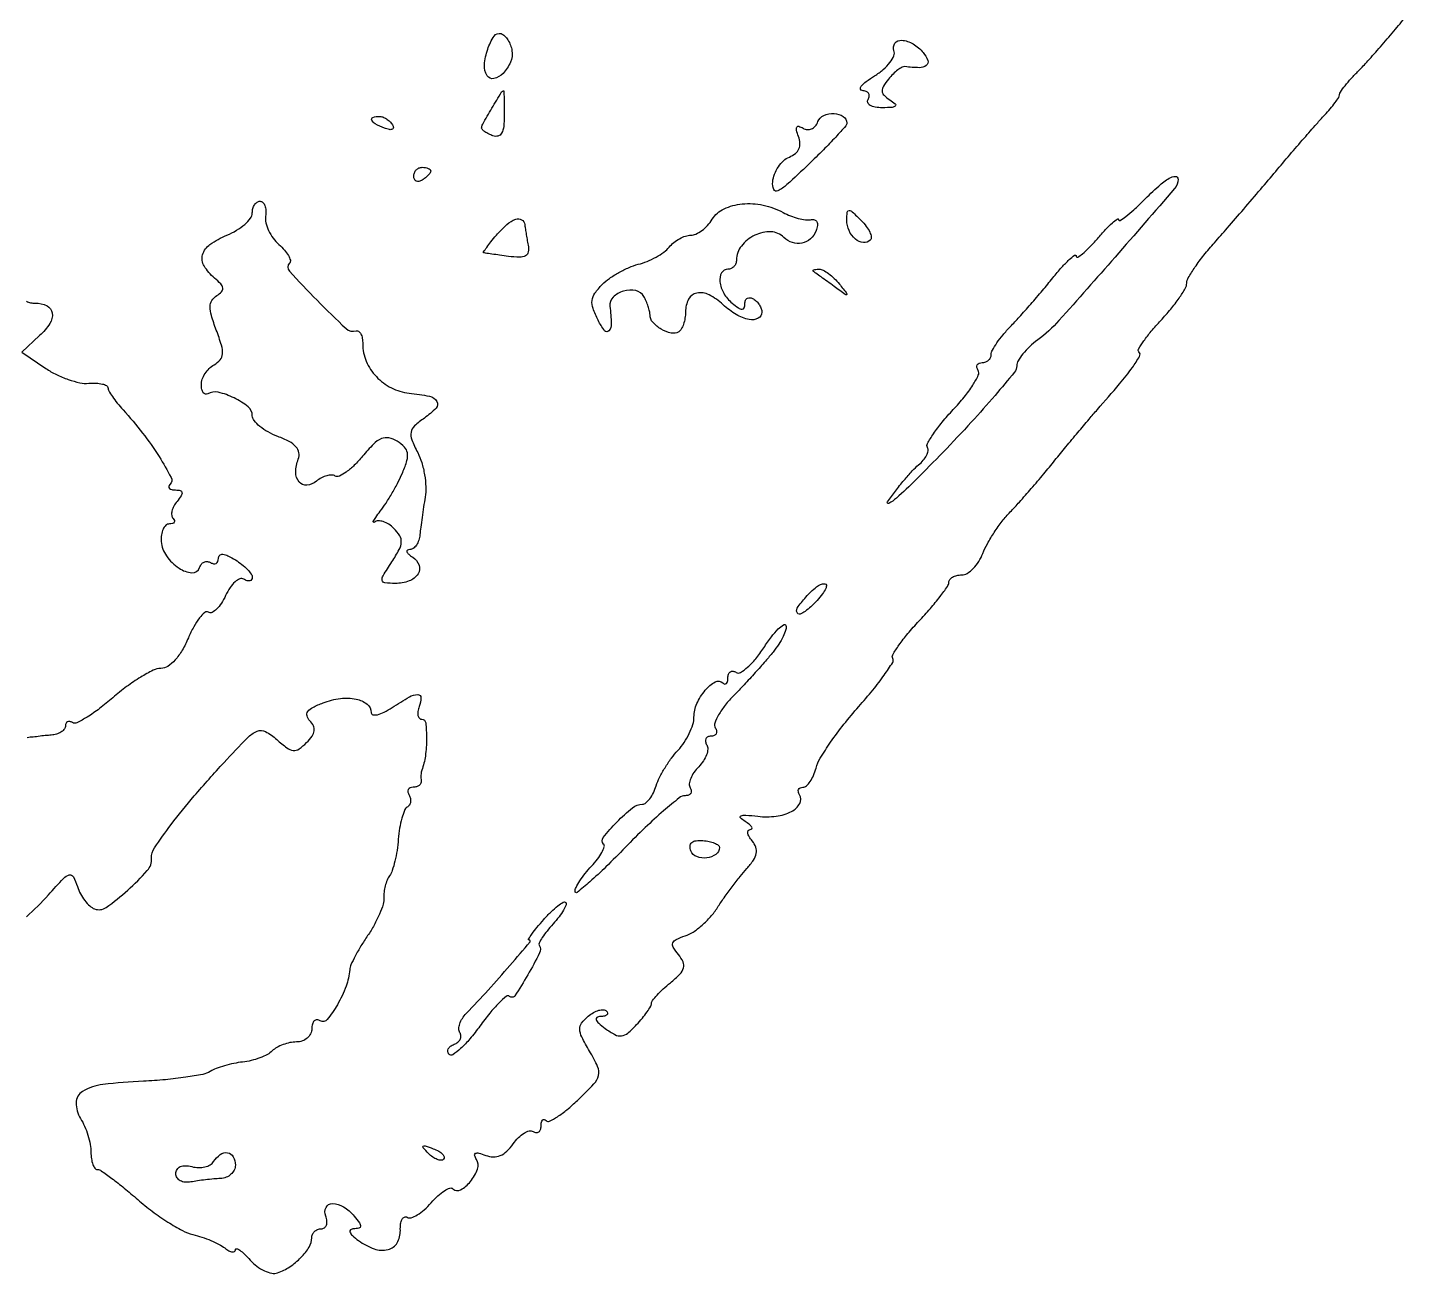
# Model space of a CAD drawing. Extents: x 1 to 393, y 1 to 457.
# Drawn here: x 215.5 to 377.9, y 0.7 to 147.5 of the extents above; entities that cross this region are included whole.
import ezdxf

# ---------------------------------------------------------------- set-up
doc = ezdxf.new("R2010")
doc.units = 0

msp = doc.modelspace()

# ---------------------------------------------------------------- linework, layer by layer
for points in [[(215.401572, 42.745029, 0.029829), (217.996342, 45.321936, -0.00669), (219.774268, 47.258982, -0.135482), (220.449982, 47.669094, -0.358277), (220.928073, 47.460228, -0.040903), (221.408293, 46.288945, 0.045653), (221.763419, 45.445642, 0.041416), (222.275672, 44.651015, 0.043889), (222.858765, 44.016395, 0.093662), (223.423254, 43.667824, 0.251119), (224.782371, 43.839509, 0.027625), (227.323239, 45.864774, 0.028925), (229.631409, 48.175844, 0.200803), (230.139579, 49.65654, -0.167449), (230.464326, 50.848064, -0.012721), (232.441449, 53.597998, -0.015348), (235.168164, 56.973481, -0.008605), (238.675618, 60.913496, -0.006686), (241.416925, 63.809505, -0.097807), (242.568389, 64.604842, -0.232085), (243.545477, 64.559257, -0.058278), (244.881755, 63.60701, 0.022715), (246.076433, 62.620716, 0.136609), (246.819183, 62.329909, 0.178521), (247.499782, 62.50491, 0.045131), (248.391851, 63.248994, 0.042254), (249.028543, 64.00346, 0.117981), (249.284718, 64.641861, 0.149839), (249.195141, 65.231618, 0.0845), (248.772875, 65.827125, -0.125774), (248.437483, 66.392828, -0.234342), (248.528332, 66.905324, -0.117601), (249.114486, 67.399884, -0.025856), (250.328477, 67.934787, -0.058366), (252.3654, 68.447792, -0.083022), (254.22732, 68.381591, -0.118228), (255.516693, 67.779976, -0.228577), (256, 66.778001, 0.357211), (256.20366, 66.529306, 0.110424), (256.72404, 66.540496, 0.057469), (257.518479, 66.836145, 0.027247), (258.464817, 67.38499, -0.013646), (260.487532, 68.632793, -0.122922), (261.479686, 68.918996, -0.434935), (261.851116, 68.54839, -0.083293), (261.638374, 67.5, 0.051595), (261.483488, 66.925428, 0.093634), (261.496345, 66.440625, 0.142786), (261.668684, 66.122816, 0.200174), (261.963165, 66, -0.383823), (262.414655, 65.593536, -0.026751), (262.509948, 63.740296, -0.032754), (262.369934, 61.672194, -0.056403), (261.950479, 60, 0.052082), (261.886844, 59.755272, 0.023818), (261.85297, 59.426563, 0.02328), (261.849967, 59.073798, 0.029649), (261.881579, 58.75, -0.145617), (261.84349, 58.464438, -0.11953), (261.654128, 58.220312, -0.098132), (261.336897, 58.056168, -0.070581), (260.940983, 58, 0.098926), (260.581552, 57.928183, 0.176081), (260.362055, 57.726548, 0.169366), (260.318355, 57.42443, 0.090666), (260.457295, 57.069098, -0.084371), (260.616587, 56.67626, -0.093237), (260.629264, 56.266808, -0.100476), (260.494927, 55.904723, -0.115934), (260.234812, 55.645122, 0.160245), (259.910137, 55.259211, 0.027448), (259.598399, 54.339395, 0.027494), (259.342163, 53.176666, 0.021474), (259.188632, 51.892497, -0.019239), (259.036094, 50.566407, -0.020181), (258.78366, 49.277163, -0.020319), (258.476829, 48.186935, -0.07952), (258.158779, 47.566474, 0.059998), (257.867743, 47.04925, 0.034869), (257.641291, 46.372652, 0.034378), (257.506858, 45.652439, 0.048487), (257.494522, 45, -0.095306), (257.407572, 44.227229, -0.025726), (256.978813, 43.065371, -0.025074), (256.345508, 41.771238, -0.023637), (255.5743, 40.520413, 0.013065), (254.788886, 39.304832, 0.015505), (254.113898, 38.116334, 0.014391), (253.608511, 37.087806, 0.089358), (253.463816, 36.520413, -0.071599), (253.037911, 34.564505, -0.041127), (252.009097, 32.376718, -0.039435), (250.818036, 30.638012, -0.377812), (250.001873, 30.498843, 0.13881), (249.621501, 30.607281, 0.191106), (249.2943, 30.478185, 0.13905), (249.073421, 30.110549, 0.066268), (249, 29.559017, -0.114706), (248.861752, 28.964328, -0.100383), (248.47125, 28.457961, -0.093617), (247.887363, 28.118132, -0.085306), (247.2, 28, 0.050365), (246.433613, 27.922605, 0.038065), (245.61958, 27.69083, 0.038975), (244.881064, 27.350891, 0.069135), (244.347507, 26.947507, -0.075638), (243.773175, 26.524861, -0.030984), (242.88749, 26.127772, -0.029777), (241.866501, 25.811957, -0.033571), (240.855206, 25.634889, 0.024408), (239.820627, 25.473209, 0.019738), (238.729531, 25.20238, 0.020169), (237.74123, 24.87146, 0.047571), (237.044982, 24.5278, -0.09047), (236.158729, 24.180864, -0.01205), (234.169463, 23.842299, -0.013623), (231.767361, 23.559382, -0.011062), (229.180396, 23.383531, 0.018597), (224.41688, 22.987543, 0.104246), (222.008579, 22.168368, 0.262742), (221.249831, 20.847221, 0.142374), (221.775041, 18.988609, -0.038423), (222.244238, 18.090523, -0.026432), (222.640168, 17.011834, -0.026731), (222.912071, 15.926533, -0.048045), (223, 15.013569, 0.0354), (223.054766, 14.241009, 0.05303), (223.220313, 13.585851, 0.068467), (223.462329, 13.132316, 0.233701), (223.75, 12.980816, -0.14639), (224.209793, 12.830338, -0.008052), (225.454688, 11.935749, -0.011922), (226.913049, 10.796761, -0.008392), (228.5, 9.450079, 0.019887), (230.214932, 8.061306, 0.019036), (232.059375, 6.791694, 0.019373), (233.771005, 5.797877, 0.062347), (235, 5.331376, -0.022236), (236.04881, 5.026704, -0.018561), (237.132812, 4.613362, -0.01896), (238.097094, 4.160191, -0.047516), (238.75, 3.739668, 0.036891), (239.230222, 3.415753, 0.088711), (239.632812, 3.272114, 0.188254), (239.88916, 3.32579, 0.253277), (240, 3.530565, -0.479924), (240.150752, 3.651449, -0.097853), (240.514062, 3.49176, -0.042399), (241.077251, 3.023187, -0.018101), (241.75, 2.309528, 0.050531), (242.529371, 1.583296, 0.054202), (243.421317, 1.047614, 0.060764), (244.287122, 0.76916, 0.130149), (244.982143, 0.817233, 0.065874), (246.402223, 1.519853, 0.051515), (247.725694, 2.620996, 0.054264), (248.692263, 3.852422, 0.140171), (249, 4.928571, -0.102425), (249.08464, 5.337419, -0.09868), (249.325178, 5.685268, -0.097112), (249.684465, 5.918336, -0.095752), (250.106989, 6, 0.158089), (250.480915, 6.121257, 0.151946), (250.719716, 6.440625, 0.112257), (250.77672, 6.926101, 0.06502), (250.638374, 7.5, -0.207462), (250.681333, 8.505178, -0.287274), (251.426166, 8.971613, -0.140059), (252.745079, 8.594769, -0.080537), (254, 7.5, -0.017507), (254.615647, 6.702995, -0.168689), (254.735665, 6.298553, -0.337412), (254.543349, 6.068641, -0.055901), (253.931315, 6, 0.149921), (253.5592, 5.885858, 0.356794), (253.481966, 5.627149, 0.112783), (253.787621, 5.198944, 0.023724), (254.508113, 4.617726, 0.072418), (256.350917, 3.642388, 0.146133), (257.976954, 3.557771, 0.201331), (259.050722, 4.349867, 0.14432), (259.425941, 5.811922, -0.039787), (259.45962, 6.575314, -0.089066), (259.631294, 7.127781, -0.17263), (259.904335, 7.382125, -0.245152), (260.229013, 7.358462, 0.222403), (260.700016, 7.303631, 0.05548), (261.42226, 7.637173, 0.046043), (262.247293, 8.245696, 0.032217), (263.059415, 9.068506, -0.027477), (263.852329, 9.887222, -0.044511), (264.618895, 10.479099, -0.056911), (265.256981, 10.791149, -0.289326), (265.625391, 10.707943, 0.338706), (266.526979, 10.588015, 0.093578), (267.685753, 11.579043, 0.080574), (268.511886, 13.035889, 0.231146), (268.399713, 14.162268, -0.063105), (268.175772, 14.653759, -0.3789), (268.281834, 14.889434, -0.17719), (268.667244, 14.917542, -0.022121), (269.476115, 14.647539, 0.085261), (270.362677, 14.471239, 0.10563), (271.188118, 14.625108, 0.091472), (271.964781, 15.130861, 0.050076), (272.708582, 15.99433, -0.041852), (273.323754, 16.732642, -0.059417), (273.990943, 17.26534, -0.07609), (274.606755, 17.528023, -0.203981), (275.068422, 17.457713, 0.110197), (275.423164, 17.334591, 0.18293), (275.726349, 17.411136, 0.160215), (275.930043, 17.6825, 0.081724), (276, 18.10765, -0.047249), (276.040777, 18.538203, -0.140604), (276.173216, 18.800073, -0.260428), (276.366636, 18.862811, -0.148455), (276.589671, 18.743663, 0.319947), (276.990335, 18.676498, 0.029607), (277.917237, 19.197915, 0.029503), (279.049533, 20.024533, 0.018286), (280.280997, 21.118101, 0.013158), (282.210715, 23.061928, 0.129608), (282.75655, 24.066648, 0.16869), (282.659416, 25.093098, 0.026251), (281.701924, 26.927456, -0.016368), (280.790574, 28.592381, -0.107249), (280.552344, 29.508467, -0.171966), (280.774868, 30.228169, -0.059472), (281.534764, 31.028852, -0.043793), (282.161366, 31.462329, -0.060168), (282.792456, 31.727273, -0.075748), (283.333415, 31.795838, -0.192388), (283.690833, 31.642501, -0.152763), (283.817968, 31.399612, -0.260139), (283.745746, 31.188735, -0.137502), (283.453326, 31.044384, -0.046348), (282.975537, 31, 0.131217), (282.563187, 30.889889, 0.376047), (282.474713, 30.631192, 0.116578), (282.784645, 30.198847, 0.021315), (283.55887, 29.580266, 0.03478), (284.699794, 28.861853, 0.155209), (285.467656, 28.718583, 0.145809), (286.204636, 29.041598, 0.029506), (287.25, 30.038453, 0.015486), (287.92012, 30.803757, 0.019817), (288.485937, 31.550243, 0.018076), (288.903862, 32.198251, 0.134976), (289, 32.547894, -0.167361), (289.117915, 32.890303, -0.019252), (289.65141, 33.521386, -0.021501), (290.368263, 34.241266, -0.015964), (291.217567, 34.975092, 0.025695), (292.348922, 35.99172, 0.128173), (292.778509, 36.720849, 0.181329), (292.720995, 37.426793, 0.063252), (292.164918, 38.301286, -0.038491), (291.568081, 39.144802, -0.226944), (291.519409, 39.669435, -0.200208), (291.900218, 40.079016, -0.029824), (292.973992, 40.491745, 0.070694), (293.893573, 40.934237, 0.032822), (294.946387, 41.743362, 0.031693), (295.959101, 42.753739, 0.038227), (296.768672, 43.825843, -0.011079), (297.552226, 44.989769, -0.007567), (298.491279, 46.278241, -0.007629), (299.434824, 47.493497, -0.015249), (300.224024, 48.419234, 0.034318), (301.007779, 49.412917, 0.101879), (301.341011, 50.209582, 0.136791), (301.28408, 50.930692, 0.08572), (300.859549, 51.669234, -0.038019), (300.496307, 52.181583, -0.092777), (300.33582, 52.613585, -0.195937), (300.396895, 52.891529, -0.242062), (300.627555, 53.015313, 0.249087), (300.805655, 53.113952, 0.295609), (300.806018, 53.302858, 0.083708), (300.527225, 53.60822, 0.025014), (300.009954, 53.972686, -0.05698), (299.490542, 54.390675, -0.53589), (299.538828, 54.623427, -0.114455), (300.087363, 54.708819, -0.00984), (301.509954, 54.5759, 0.059154), (303.685798, 54.58749, 0.088393), (305.498274, 55.147806, 0.14718), (306.452638, 56.070293, 0.272374), (306.429973, 57.113307, -0.08391), (306.292252, 57.452055, -0.162646), (306.322184, 57.739534, -0.18133), (306.51325, 57.93076, -0.107171), (306.832575, 58, 0.18684), (307.239141, 58.157421, 0.057904), (307.677452, 58.660938, 0.048855), (308.077866, 59.388753, 0.037168), (308.373856, 60.25, -0.072357), (308.872943, 61.426546, -0.015244), (310.092529, 63.303806, -0.015672), (311.655724, 65.412281, -0.014289), (313.395203, 67.486359, 0.010796), (315.062931, 69.446912, 0.016952), (316.400402, 71.208555, 0.011223), (317.399925, 72.691634, 0.28868), (317.40387, 73.155541, -0.28045), (317.4009, 73.597385, -0.017826), (318.136616, 74.73074, -0.021974), (319.176663, 76.08372, -0.014207), (320.490931, 77.559061, 0.010718), (321.835113, 79.046949, 0.014896), (322.969211, 80.439464, 0.011309), (323.840452, 81.631718, 0.153297), (324, 82.139879, -0.172506), (324.116702, 82.468066, -0.093745), (324.447896, 82.747339, -0.074135), (324.941453, 82.936283, -0.054456), (325.524751, 83, 0.137823), (326.178871, 83.183797, 0.061731), (326.884546, 83.744187, 0.054396), (327.531184, 84.564323, 0.048952), (328.0127, 85.533404, -0.036224), (328.543186, 86.6728, -0.018857), (329.357436, 88.013283, -0.018652), (330.301306, 89.332957, -0.026983), (331.237949, 90.418001, 0.009166), (332.315286, 91.579682, 0.003902), (333.716773, 93.172423, 0.003859), (335.185903, 94.895237, 0.005055), (336.5, 96.493083, -0.002465), (337.795071, 98.084525, -0.001969), (339.20625, 99.787569, -0.00199), (340.525071, 101.353745, -0.005034), (341.5, 102.479062, 0.005104), (344.106361, 105.488325, 0.020057), (345.617795, 107.421951, 0.026251), (346.461327, 108.735496, 0.337997), (346.38843, 109.278237, -0.344185), (346.348733, 109.600858, -0.017501), (346.962439, 110.546751, -0.021833), (347.841456, 111.693025, -0.013377), (348.970581, 112.968507, 0.015873), (350.132262, 114.294038, 0.019996), (351.116924, 115.595, 0.018503), (351.844745, 116.728267, 0.129115), (352.023203, 117.355755, -0.129043), (352.205636, 117.997569, -0.016184), (352.987461, 119.228199, -0.018166), (354.03585, 120.652078, -0.014149), (355.273203, 122.12322, 0.002825), (356.793544, 123.849885, 0.001353), (358.727128, 126.083229, 0.001342), (360.733019, 128.425484, 0.001915), (362.5, 130.516177, -0.002109), (364.159766, 132.478468, -0.002097), (365.839063, 134.43031, -0.002054), (367.321161, 136.124298, -0.00821), (368.25, 137.142957, 0.013572), (368.920211, 137.893997, 0.017978), (369.485937, 138.614721, 0.015467), (369.909742, 139.236048, 0.14288), (370, 139.545455, -0.157714), (370.103302, 139.864805, -0.011892), (370.660938, 140.599124, -0.015488), (371.388116, 141.455063, -0.011134), (372.25, 142.366456, 0.011309), (373.343996, 143.524108, 0.004263), (374.823571, 145.190812, 0.00422), (376.403482, 147.032549, 0.005126), (377.851519, 148.785835, -0.018643)], [(215.423289, 115.231239, 0.072509), (215.889668, 115.05823, 0.052664), (216.440983, 115, -0.111079), (217.826742, 114.688298, -0.253823), (218.439409, 113.850035, -0.179289), (218.160881, 112.609188, -0.061366), (216.956726, 111.174311), (214.869104, 109.229395), (217.684552, 107.312073, 0.035974), (218.927734, 106.59043, 0.030301), (220.3339, 106.006753, 0.031395), (221.687813, 105.631918, 0.070366), (222.75, 105.56084, -0.028293), (223.612234, 105.575597, -0.045767), (224.339063, 105.479887, -0.05917), (224.84571, 105.300325, -0.285389), (225, 105.052026, 0.13134), (225.099288, 104.680567, 0.018705), (225.522046, 104.005923, 0.020214), (226.096681, 103.230256, 0.015993), (226.777179, 102.438561, -0.020921), (229.079114, 99.706481, -0.024411), (231.021502, 96.924443, -0.018491), (232.431135, 94.483569, -0.32921), (232.303788, 93.637122, 0.141702), (232.170811, 93.39593, 0.26048), (232.232498, 93.187154, 0.145755), (232.504272, 93.044144, 0.048769), (232.955778, 93, -0.061536), (233.517842, 92.930562, -0.307978), (233.718009, 92.705737, -0.182275), (233.628035, 92.322629, -0.025371), (233.131121, 91.657991, 0.050768), (232.753708, 91.095866, 0.066538), (232.537806, 90.516912, 0.082297), (232.507446, 90.010146, 0.171918), (232.675343, 89.657991, -0.103153), (232.83946, 89.407396, -0.247494), (232.815596, 89.193285, -0.184103), (232.60605, 89.046693, -0.061654), (232.228816, 89, 0.189438), (231.819783, 88.839259, 0.099014), (231.49482, 88.388409, 0.074696), (231.302543, 87.714766, 0.051071), (231.281131, 86.917988, 0.136642), (231.888126, 85.238393, 0.089395), (233.369578, 83.790078, 0.131336), (234.886852, 83.262572, 0.343213), (235.787611, 83.862832, -0.089093), (236.003547, 84.258603, -0.118176), (236.326913, 84.508716, -0.128536), (236.707091, 84.572968, -0.116859), (237.08541, 84.447214, 0.093792), (237.434378, 84.31325, 0.172091), (237.731339, 84.361583, 0.173559), (237.929798, 84.585628, 0.095595), (238, 84.949457, -0.207176), (238.152551, 85.301822, -0.214232), (238.510901, 85.425193, -0.091417), (239.125859, 85.253115, -0.025775), (240, 84.767927, -0.027256), (240.765626, 84.229681, -0.033699), (241.4125, 83.645381, -0.035847), (241.8718, 83.096909, -0.157657), (242, 82.700436, -0.154424), (241.917873, 82.440864, -0.191482), (241.707499, 82.303167, -0.12907), (241.385753, 82.321057, -0.0604), (241.004253, 82.497371, 0.2349), (240.536706, 82.540573, 0.089698), (239.963053, 82.190273, 0.06396), (239.371298, 81.51, 0.040184), (238.858026, 80.587745, -0.035122), (238.353693, 79.659597, -0.056965), (237.788547, 78.963246, -0.079429), (237.252592, 78.583287, -0.258473), (236.832816, 78.603325, 0.321752), (236.395917, 78.573128, 0.054108), (235.776628, 77.935867, 0.04198), (235.100834, 76.902303, 0.024851), (234.465624, 75.571969, -0.033842), (233.741899, 74.123757, -0.050357), (232.905747, 72.981098, -0.061777), (232.042144, 72.231196, -0.146179), (231.23658, 71.980816, 0.111613), (230.322852, 71.763639, 0.022771), (228.855917, 70.959975, 0.022942), (227.202475, 69.846658, 0.019767), (225.570797, 68.532553, -0.016557), (224.005683, 67.255413, -0.024968), (222.554688, 66.259779, -0.022292), (221.34291, 65.586911, -0.259575), (220.820797, 65.610754, 0.085444), (220.507284, 65.737103, 0.164276), (220.241109, 65.706893, 0.180173), (220.063909, 65.526192, 0.105159), (220, 65.225684, -0.156233), (219.886796, 64.872235, -0.08423), (219.559375, 64.546503, -0.069992), (219.073683, 64.29673, -0.056204), (218.5, 64.166667, -0.031746), (217.817155, 64.090795, 0.046784), (217, 64, -0.046784), (216.182845, 63.909205, 0.031746), (215.5, 63.833333, 0.05038)]]:
    msp.add_lwpolyline(points, format="xyb")
for points in [[(272.567731, 144.739479, -0.137392), (272.391657, 143.364323, -0.09521), (271.514212, 142.0546, -0.138594), (270.442907, 141.447956, -0.32503), (269.637265, 141.7779, -0.161195), (269.331412, 143.0614, -0.059068), (269.713546, 144.911279, -0.064942), (270.458664, 146.448256, -0.340134), (271.289952, 146.736683, -0.113275), (271.704198, 146.484221, -0.05724), (272.092361, 146.00765, -0.052532), (272.398102, 145.397001, -0.053425)], [(321, 144.5, -0.084172), (321.526812, 143.590011, -0.329686), (321.358002, 143.003176, -0.168567), (320.524487, 142.727167, -0.029305), (318.845912, 142.849608, 0.161587), (318.511988, 142.785736, 0.034035), (318.007489, 142.457042, 0.032376), (317.448855, 141.97667, 0.025787), (316.910214, 141.391814, 0.033392), (316.298043, 140.545049, 0.156752), (316.152318, 139.970103, 0.186973), (316.379657, 139.477549, 0.051177), (317.064302, 138.939097, -0.033677), (317.691332, 138.480479, -0.431452), (317.706283, 138.219936, -0.191179), (317.346821, 138.052605, -0.012811), (316.190983, 138.015313, -0.040942), (315.339472, 138.079473, -0.092833), (314.733417, 138.295345, -0.175006), (314.461317, 138.620381, -0.229941), (314.5, 139, 0.110368), (314.632749, 139.382899, 0.178435), (314.551963, 139.714067, 0.157824), (314.262583, 139.941127, 0.08317), (313.809017, 140.026609, -0.365586), (313.60122, 140.209343, -0.214453), (313.696651, 140.548866, -0.05962), (314.287372, 141.104932, -0.020288), (315.264689, 141.767139, 0.038472), (316.287469, 142.515771, 0.05194), (317.07528, 143.347565, 0.063118), (317.535206, 144.135432, 0.194585), (317.546074, 144.74053, -0.256988), (317.664193, 145.599338, -0.255489), (318.453848, 145.962207, -0.119129), (319.79534, 145.537413, -0.083761)], [(271.666667, 137.095341, -0.027332), (271.595518, 135.79474, -0.100092), (271.345945, 135.012444, -0.199349), (270.919851, 134.675617, -0.161838), (270.333333, 134.70233, -0.024854), (269.822713, 134.927978, -0.034333), (269.391667, 135.183114, -0.036657), (269.082345, 135.431395, -0.208221), (269, 135.620558, -0.130317), (269.120613, 136.075466, -0.003249), (270.205409, 137.949003, -0.001992), (271.344823, 139.870142, -0.263744), (271.57388, 140, -0.403727), (271.611684, 139.963531, -0.001), (271.639411, 139.146756, -0.00499), (271.659998, 138.209124, -0.002994)], [(258.492921, 136.011454, -0.1144), (258.606889, 135.674071, -0.32948), (258.487528, 135.474315, -0.155351), (258.131719, 135.443138, -0.036408), (257.551938, 135.618443, -0.029964), (256.48003, 136.105273, -0.168622), (256.057392, 136.558518, -0.444011), (256.201747, 136.882327, -0.079093), (256.940983, 137, -0.088797), (257.34605, 136.927491, -0.053277), (257.78502, 136.709615, -0.051183), (258.189428, 136.389589, -0.061454)], [(312, 136.221594, -0.18369), (311.864861, 135.866161, -0.004603), (310.683351, 134.561395, -0.009294), (309.235509, 133.049185, -0.006129), (307.517791, 131.362455, -0.005556), (304.951311, 128.95746, -0.071859), (303.870296, 128.220523, -0.434027), (303.393519, 128.402225, -0.12365), (303.267791, 129.283872, -0.066479), (303.485442, 130.184328, -0.055385), (303.940959, 131.058049, -0.057471), (304.552922, 131.77573, -0.090335), (305.233345, 132.211615, 0.073123), (305.934902, 132.627915, 0.11768), (306.356352, 133.176613, 0.119859), (306.480146, 133.848835, 0.077642), (306.313406, 134.62566, -0.024822), (306.068116, 135.373924, -0.192336), (306.108765, 135.732479, -0.363591), (306.347989, 135.828142, -0.059201), (306.837124, 135.600663, 0.116493), (307.336403, 135.434301, 0.126919), (307.840337, 135.517072, 0.11465), (308.278919, 135.846067, 0.083316), (308.589822, 136.373476, -0.201121), (309.280726, 137.095534, -0.114245), (310.489274, 137.319194, -0.128596), (311.57711, 136.982333, -0.259264)], [(263, 130.559017, -0.151918), (262.934461, 130.34829, -0.038439), (262.70625, 130.066025, -0.035638), (262.382774, 129.768994, -0.029505), (262, 129.5, -0.082592), (261.6179, 129.343488, -0.161196), (261.29375, 129.3746, -0.182303), (261.078288, 129.586039, -0.108972), (261, 129.940983, -0.093332), (261.076123, 130.345238, -0.09642), (261.29375, 130.688914, -0.099167), (261.618444, 130.918938, -0.105053), (262, 131, -0.042167), (262.382849, 130.967655, -0.061769), (262.70625, 130.870461, -0.081139), (262.92554, 130.727648, -0.210953)], [(351, 129.608554, -0.180113), (350.58183, 128.485354, -0.001185), (343.580816, 120.424974, -0.003202), (336.976451, 112.95467, -0.050454), (334.468664, 110.666593, 0.028949), (333.523782, 109.876084, 0.033547), (332.72517, 109.017404, 0.035706), (332.161935, 108.212771, 0.135657), (332, 107.626901, -0.173297), (331.726741, 106.862168, -0.004889), (329.454152, 104.142871, -0.009428), (326.654463, 100.981393, -0.006277), (323.333284, 97.460308, -0.00459), (320.135482, 94.214344, -0.013154), (317.835176, 92.03943, -0.06165), (316.939925, 91.416466, -0.782979), (316.786604, 91.588814, -0.012693), (317.710926, 92.864845, -0.011276), (318.734982, 94.144671, -0.011395), (319.708688, 95.254462, -0.03379), (320.442309, 95.952121, 0.042299), (320.995296, 96.496192, 0.057134), (321.388104, 97.07677, 0.07073), (321.574794, 97.605437, 0.190198), (321.505562, 97.991, -0.272002), (321.49469, 98.475855, -0.02143), (322.197839, 99.618641, -0.024446), (323.221527, 100.98406, -0.015983), (324.525642, 102.458511, 0.019228), (325.822517, 103.944089, 0.028791), (326.825342, 105.343853, 0.028078), (327.478734, 106.517583, 0.256778), (327.450052, 107.080818, -0.092194), (327.314112, 107.431608, -0.170727), (327.359927, 107.72999, -0.174853), (327.5808, 107.929265, -0.097263), (327.940983, 108, 0.088926), (328.345318, 108.072485, 0.094981), (328.688914, 108.280398, 0.099919), (328.918782, 108.590389, 0.110162), (329, 108.954545, -0.128593), (329.132943, 109.462913, -0.022416), (329.660937, 110.311875, -0.023049), (330.388567, 111.274401, -0.018867), (331.25, 112.234815, 0.008936), (332.306641, 113.366817, 0.004087), (333.646875, 114.879782, 0.004046), (335.03273, 116.496482, 0.005568), (336.25, 117.973048, -0.011413), (337.306319, 119.224285, -0.024103), (338.192187, 120.133939, -0.036744), (338.814934, 120.634441, -0.604312), (339, 120.537239, 0.564109), (339.183756, 120.426196, 0.051328), (339.734016, 120.791617, 0.029375), (340.538782, 121.537607, 0.013569), (341.498779, 122.594461, -0.010789), (342.458444, 123.662824, -0.022114), (343.2639, 124.448782, -0.029626), (343.843451, 124.907643, -0.606055), (343.998779, 124.826923, 0.586581), (344.167382, 124.733057, 0.02571), (344.858295, 125.210216, 0.021551), (345.800771, 126.002294, 0.010849), (346.923077, 127.076923, -0.012242), (348.716597, 128.784702, -0.045215), (349.964141, 129.725362, -0.138588), (350.676559, 129.93043, -0.415635)], [(243.560264, 125.25, 0.095564), (243.592948, 124.463085, 0.05157), (243.913147, 123.543616, 0.048735), (244.448845, 122.640854, 0.054997), (245.13056, 121.898479, -0.032075), (245.790612, 121.242617, -0.051058), (246.254254, 120.596497, -0.067962), (246.474515, 120.052447, -0.264514), (246.381812, 119.715145, 0.400768), (246.360302, 118.78257, 0.009558), (249.627943, 115.333483, 0.010296), (253.029275, 112.017461, 0.272216), (254.222222, 111.75, -0.243818), (254.517859, 111.700072, -0.116115), (254.771528, 111.395207, -0.074218), (254.943678, 110.866233, -0.041641), (255, 110.19113, 0.100856), (255.414201, 108.15859, 0.088775), (256.600403, 106.344698, 0.086828), (258.369603, 105.023763, 0.090723), (260.455548, 104.407722, -0.023197), (262.863835, 104.037336, -0.208681), (263.718638, 103.439334, -0.342732), (263.628577, 102.634787, -0.047019), (262.254742, 101.465875, 0.03395), (261.101349, 100.535292, 0.159512), (260.692708, 99.800741, 0.142965), (260.774537, 98.920405, 0.025478), (261.467304, 97.400382, -0.046714), (261.946274, 96.219135, -0.031284), (262.277923, 94.798298, -0.031508), (262.426874, 93.368039, -0.052599), (262.349151, 92.161507, 0.004282), (262.163006, 91.014371, 0.003362), (261.980234, 89.767755, 0.003399), (261.825944, 88.606161, 0.008349), (261.732635, 87.75, -0.056072), (261.594016, 87.079558, -0.070092), (261.314542, 86.509564, -0.084519), (260.943507, 86.122656, -0.157001), (260.535714, 85.984687, 0.143908), (260.267673, 85.901585, 0.351559), (260.209062, 85.717463, 0.128472), (260.41236, 85.434787, 0.031799), (260.878115, 85.096491, -0.16626), (261.632351, 84.157438, -0.237429), (261.507646, 83.114881, -0.160453), (260.457966, 82.287822, -0.087506), (258.825973, 82, -0.025823), (257.601404, 82.063285, -0.340054), (257.292679, 82.356033, -0.177616), (257.401222, 82.905055, -0.008323), (258.427193, 84.529226, 0.021063), (259.290299, 85.975919, 0.109599), (259.543289, 86.864153, 0.155767), (259.352001, 87.61361, 0.056673), (258.66125, 88.481607, 0.052411), (258.053221, 88.973973, 0.067591), (257.403995, 89.280386, 0.082895), (256.81469, 89.363781, 0.166756), (256.379704, 89.202381, -0.310241), (256.257194, 89.192051, -0.405378), (256.227598, 89.293824, -0.034037), (256.52337, 89.770533, -0.008672), (257.067295, 90.5, 0.021784), (257.738294, 91.450927, 0.011956), (258.479729, 92.668366, 0.011898), (259.174571, 93.942342, 0.018599), (259.704626, 95.073161, 0.028161), (260.206921, 96.471634, 0.116248), (260.257828, 97.36284, 0.151324), (259.903134, 98.052936, 0.059423), (259.060288, 98.730277, 0.086951), (258.069378, 99.131564, 0.155928), (257.204107, 99.046452, 0.096934), (256.271221, 98.407301, 0.021616), (254.971786, 96.965843, -0.025333), (254.008365, 95.912965, -0.038135), (253.059457, 95.109081, -0.0434), (252.244544, 94.620745, -0.257126), (251.765681, 94.644817, 0.141448), (251.339133, 94.764036, 0.064709), (250.761439, 94.683964, 0.056526), (250.13148, 94.432425, 0.050016), (249.545223, 94.037532, -0.147875), (248.42894, 93.566756, -0.252357), (247.516525, 93.940647, -0.177702), (247.114652, 95.092225, -0.087834), (247.413089, 96.634109, 0.139712), (247.48043, 97.390619, 0.137214), (247.140005, 98.075019, 0.087473), (246.332151, 98.704587, 0.031653), (245.001702, 99.305459, -0.035769), (243.852806, 99.835751, -0.044982), (242.88175, 100.491342, -0.051569), (242.206561, 101.168412, -0.171904), (242, 101.751462, 0.22704), (241.501946, 102.791765, 0.055612), (239.855756, 103.839193, 0.055391), (237.989596, 104.509603, 0.193971), (236.75, 104.32357, -0.199645), (236.466267, 104.284153, -0.17742), (236.220313, 104.455052, -0.104426), (236.053833, 104.844187, -0.049079), (236, 105.391293, -0.085668), (236.110342, 106.030571, -0.056384), (236.438805, 106.702823, -0.054918), (236.922456, 107.304765, -0.068608), (237.493804, 107.736595, 0.090333), (238.203946, 108.323156, 0.16033), (238.484241, 109.020294, 0.089875), (238.366648, 110.038889, 0.016681), (237.757584, 111.831276, -0.017104), (237.175225, 113.549842, -0.076581), (237.027685, 114.599438, -0.138353), (237.240791, 115.318364, -0.114013), (237.811114, 115.883262, 0.064393), (238.3761, 116.342187, 0.225274), (238.518496, 116.776454, 0.159264), (238.284932, 117.269793, 0.030015), (237.547334, 117.960716, -0.083032), (236.323676, 119.377496, -0.209842), (236.146897, 120.698588, -0.17179), (237.015449, 121.912844, -0.054284), (239, 123, 0.03656), (240.148155, 123.577149, 0.044846), (241.11875, 124.282602, 0.051049), (241.7929, 125.005306, 0.163598), (242, 125.62132, -0.064291), (242.068056, 126.148414, -0.082025), (242.267758, 126.595013, -0.098714), (242.563902, 126.893794, -0.149356), (242.911516, 127, -0.200901), (243.23818, 126.863226, -0.106081), (243.478086, 126.485938, -0.076733), (243.59391, 125.919918, -0.049469)], [(304.5, 125.676737, 0.031684), (305.356356, 125.275574, 0.029704), (306.274996, 124.975872, 0.031026), (307.121811, 124.809554, 0.083132), (307.73403, 124.830365, -0.116706), (308.185589, 124.815684, -0.214079), (308.464858, 124.586762, -0.152177), (308.535451, 124.150204, -0.056231), (308.377041, 123.540169, -0.117999), (307.713819, 122.573479, -0.133082), (306.711892, 122.064589, -0.132497), (305.586632, 122.130053, -0.11648), (304.583333, 122.75, 0.192295), (303.072138, 123.398647, 0.118755), (301.155477, 122.988303, 0.113813), (299.576578, 121.727198, 0.169131), (299, 120.071429, -0.09221), (298.923923, 119.662416, -0.096076), (298.70625, 119.314732, -0.099376), (298.381541, 119.082053, -0.106313), (298, 119, 0.269539), (297.251753, 118.565035, 0.161898), (297.04502, 117.527378, 0.102395), (297.510043, 116.162774, 0.086606), (298.5, 115, 0.020663), (299.240932, 114.435097, 0.142917), (299.669175, 114.290242, 0.325525), (299.913403, 114.452761, 0.088789), (300, 114.936572, -0.094062), (300.076576, 115.340025, -0.172316), (300.29375, 115.589432, -0.17334), (300.618517, 115.645122, -0.09532), (301, 115.5, -0.06081), (301.382515, 115.193797, -0.051032), (301.70625, 114.7871, -0.053229), (301.926698, 114.346558, -0.089642), (302, 113.940983, -0.28478), (301.549627, 113.214373, -0.164419), (300.494445, 113.070911, -0.087853), (298.972346, 113.654363, -0.052228), (297.416989, 114.826143, 0.06838), (295.77722, 115.980714, 0.16835), (294.339065, 116.188308, 0.228314), (293.366771, 115.465679, 0.121268), (293, 113.975684, -0.039385), (292.941049, 113.228463, -0.042453), (292.765662, 112.51889, -0.046581), (292.508812, 111.944141, -0.126636), (292.202254, 111.625, -0.196019), (291.314446, 111.47585, -0.077906), (290.143715, 111.938284, -0.077146), (289.159432, 112.743507, -0.18345), (288.824373, 113.611803, 0.056918), (288.772852, 114.042249, 0.022314), (288.608819, 114.6182, 0.021742), (288.374152, 115.231295, 0.025299), (288.097321, 115.79058, 0.219149), (287.157443, 116.474584, 0.120281), (285.70644, 116.413931, 0.123754), (284.474464, 115.696321, 0.233192), (284.100775, 114.636216, -0.019612), (284.266516, 112.570802, -0.186486), (283.986314, 111.747067, -0.481855), (283.478813, 111.759187, -0.045143), (282.715551, 112.980292, -0.030894), (282.112146, 114.381432, -0.115558), (282.003077, 115.327456, -0.127219), (282.329302, 116.172575, -0.041006), (283.204856, 117.204856, -0.04295), (284.05287, 117.918476, -0.02582), (285.166546, 118.619916, -0.025743), (286.355059, 119.20724, -0.04042), (287.433546, 119.572677, 0.036269), (288.470055, 119.914339, 0.028992), (289.529933, 120.424863, 0.029837), (290.459022, 121.015815, 0.06306), (291.081427, 121.598113, -0.05095), (291.627739, 122.134532, -0.042246), (292.30529, 122.588196, -0.044006), (293.00516, 122.898733, -0.0826), (293.613971, 123, 0.109122), (294.22302, 123.134524, 0.050323), (294.924853, 123.550781, 0.046514), (295.604627, 124.15772, 0.04772), (296.154009, 124.875, -0.144105), (297.536436, 126.102999, -0.086288), (299.671655, 126.689158, -0.076232), (302.1458, 126.549465, -0.073348)], [(314.757007, 122.423674, -0.229105), (313.941751, 122.139901, -0.14866), (313.009435, 122.545816, -0.111168), (312.264488, 123.538919, -0.105932), (312, 124.773303, -0.023635), (312.044796, 125.720454, -0.392789), (312.260635, 125.91273, -0.185397), (312.636912, 125.759177, -0.007828), (313.690476, 124.738095, -0.035106), (314.292428, 124.04511, -0.053354), (314.701091, 123.360913, -0.069648), (314.874873, 122.784336, -0.239178)], [(274.076511, 124.25, 0.012181), (274.126811, 123.852987, 0.003331), (274.225554, 123.229423, 0.003366), (274.347018, 122.523688, 0.003501), (274.476449, 121.828888, -0.088129), (274.488569, 121.040573, -0.227465), (274.171801, 120.58517, -0.135731), (273.463206, 120.407318, -0.027066), (272.149938, 120.509988, -0.001276), (271.11715, 120.649943, -0.001861), (270.207857, 120.778977, -0.000906), (269.435532, 120.892939, -0.032766), (269.259787, 120.9311, -0.506266), (269.223836, 121.02833, -0.008837), (269.593171, 121.567261, -0.014299), (270.092351, 122.227912, -0.008109), (270.732028, 123, -0.032853), (271.964274, 124.261214, -0.093687), (273.009693, 124.894286, -0.227894), (273.706571, 124.831074, -0.236924)], [(311.127555, 117.25, -0.002253), (312.013098, 116.11031, -0.484056), (311.983598, 115.992604, -0.268706), (311.813734, 116.009889, -0.001613), (310.5, 116.967032, 0.000677), (309.703647, 117.549513, 0.000854), (308.965104, 118.086246, 0.000676), (308.344143, 118.534628, 0.006866), (308.083333, 118.717032, -0.262974), (308.031105, 118.82247, -0.280207), (308.095803, 118.916878, -0.081051), (308.335842, 118.981211, -0.025033), (308.710889, 119, -0.118513), (309.206305, 118.880901, -0.038743), (309.851526, 118.485938, -0.036088), (310.52532, 117.919689, -0.033687)], [(308.494452, 79.993869, -0.021693), (307.766751, 79.256711, -0.035446), (307.082887, 78.70639, -0.040417), (306.520147, 78.379718, -0.31773), (306.238584, 78.428083, -0.354317), (306.169287, 79.089638, -0.038505), (307.170104, 80.39626, -0.039886), (308.427602, 81.592546, -0.161052), (309.404988, 81.961963, -0.408155), (309.585744, 81.799213, -0.124655), (309.510825, 81.399526, -0.053093), (309.129406, 80.762368, -0.022521)], [(303.307239, 73.911413, -0.009937), (302.417635, 72.850136, -0.004454), (301.208443, 71.489151, -0.004407), (299.904357, 70.07273, -0.005975), (298.700225, 68.818178, 0.026451), (297.672292, 67.655475, 0.037967), (296.901716, 66.517361, 0.04251), (296.451649, 65.547042, 0.229639), (296.509242, 64.985047, -0.090392), (296.656504, 64.609034, -0.169115), (296.610779, 64.289357, -0.176301), (296.379316, 64.076029, -0.099232), (296, 64, 0.102308), (295.622145, 63.921867, 0.178399), (295.393329, 63.703997, 0.166598), (295.351705, 63.377107, 0.087739), (295.504741, 62.992329, -0.157793), (295.6277, 62.491109, -0.070204), (295.482522, 61.818608, -0.059362), (295.110177, 61.088091, -0.048898), (294.554567, 60.411709, 0.044589), (293.994664, 59.741927, 0.056047), (293.610582, 59.030746, 0.066892), (293.446144, 58.385725, 0.168983), (293.549826, 57.91938, -0.102984), (293.677068, 57.568983, -0.178834), (293.613093, 57.270068, -0.166047), (293.363692, 57.069646, -0.087182), (292.967296, 57, 0.170942), (292.274811, 56.756124, 0.008747), (290.41903, 55.209707, 0.013114), (288.255529, 53.240432, 0.009065), (285.908279, 50.905386, -0.006981), (283.640932, 48.630952, -0.013092), (281.735557, 46.867218, -0.009829), (280.238038, 45.60338, -0.631176), (280, 45.716824, -0.121131), (280.117433, 46.194446, -0.023406), (280.569811, 46.968345, -0.023661), (281.197176, 47.841395, -0.019907), (281.939783, 48.704989, 0.024519), (282.645169, 49.540764, 0.038497), (283.156089, 50.329146, 0.044882), (283.435919, 50.975898, 0.28324), (283.356449, 51.310217, -0.381998), (283.313671, 52.078611, -0.024747), (284.921317, 53.898143, -0.027746), (286.753534, 55.578465, -0.173383), (287.932612, 56, 0.179552), (288.339015, 56.150803, 0.054773), (288.793876, 56.638356, 0.046992), (289.222341, 57.341338, 0.036548), (289.554948, 58.173125, -0.039855), (289.953264, 59.150467, -0.020809), (290.593629, 60.299929, -0.02056), (291.352848, 61.431387, -0.029485), (292.122335, 62.361687, 0.040844), (292.840945, 63.271753, 0.034481), (293.448436, 64.338181, 0.03588), (293.866769, 65.394309, 0.076501), (294, 66.25999, -0.105806), (294.337997, 67.839357, -0.069338), (295.330373, 69.421835, -0.087729), (296.500883, 70.402198, -0.339068), (297.380952, 70.285714, 0.136498), (297.615468, 70.153277, 0.260149), (297.818155, 70.208556, 0.149987), (297.95703, 70.464119, 0.050046), (298, 70.89235, -0.085639), (298.072993, 71.31539, -0.164478), (298.28374, 71.582628, -0.180024), (298.597874, 71.653127, -0.10491), (298.965925, 71.521059, 0.279539), (299.486859, 71.516677, 0.04802), (300.319057, 72.126915, 0.040266), (301.270656, 73.124874, 0.025667), (302.215925, 74.42185, -0.016696), (303.114579, 75.702504, -0.03385), (303.919305, 76.633199, -0.052345), (304.529544, 77.132344, -0.48813), (304.807239, 77.03809, -0.163395), (304.812755, 76.555916, -0.033718), (304.493351, 75.755999, -0.032154), (303.976601, 74.835624, -0.025474)], [(297, 50.894185, -0.242986), (296.587391, 50.095277, -0.125552), (295.510225, 49.680538, -0.118718), (294.322024, 49.822115, -0.215618), (293.639636, 50.496709, -0.10332), (293.546443, 51.072371, -0.206095), (293.744222, 51.479816, -0.148684), (294.245012, 51.701764, -0.049331), (295.056878, 51.720762, -0.032969), (295.801079, 51.615054, -0.048835), (296.429208, 51.417577, -0.061088), (296.864652, 51.165812, -0.235344)], [(277.410536, 41.901143, 0.015554), (276.697951, 41.062749, 0.023937), (276.140609, 40.291053, 0.02065), (275.758045, 39.647497, 0.277547), (275.770262, 39.384535, -0.269404), (275.826029, 38.480068, -0.014922), (274.429385, 35.890219, -0.0149), (272.910303, 33.435794, -0.474507), (272.29322, 33.373447, 0.387581), (271.927019, 33.390263, 0.022955), (271.034405, 32.576011, 0.024958), (269.961081, 31.389772, 0.014663), (268.793304, 29.873362, -0.018367), (267.617118, 28.369205, -0.031608), (266.517823, 27.220831, -0.035034), (265.610463, 26.49605, -0.37282), (265.176348, 26.54389, -0.143827), (265.020421, 26.857326, -0.159642), (265.067695, 27.191144, -0.123052), (265.326051, 27.496531, -0.070325), (265.756231, 27.722315, 0.080836), (266.192972, 27.963318, 0.110721), (266.476009, 28.309986, 0.127193), (266.561034, 28.706715, 0.128619), (266.442473, 29.093081, -0.14719), (266.321404, 29.545833, -0.071393), (266.425835, 30.141572, -0.061311), (266.726073, 30.781733, -0.05256), (267.186242, 31.367322, 0.008018), (269.768133, 34.111016, 0.007353), (272.337542, 37.015374, 0.002217), (274.698066, 39.788812, 0.637977), (274.599919, 40, -0.583592), (274.531607, 40.120912, -0.018116), (274.918438, 40.713275, -0.018549), (275.515889, 41.496217, -0.009688), (276.314164, 42.42817, -0.017251), (277.173738, 43.328643, -0.028541), (277.965636, 44.019091, -0.028382), (278.617396, 44.468103, -0.345853), (278.899032, 44.434301, -0.305539), (278.954479, 44.149583, -0.032644), (278.635878, 43.516095, -0.031384), (278.112256, 42.740782, -0.019706)], [(240, 13.5, -0.114348), (239.86602, 12.921817, -0.095815), (239.485938, 12.41815, -0.089326), (238.918366, 12.066164, -0.083503), (238.25, 11.923489, 0.011596), (237.453384, 11.870129, 0.006741), (236.5, 11.771045, 0.006736), (235.546785, 11.645929, 0.01129), (234.75, 11.511973, -0.072907), (234.081194, 11.482803, -0.102804), (233.514062, 11.662507, -0.124338), (233.13777, 12.019548, -0.142003), (233, 12.494864, -0.137905), (233.139889, 12.992412, -0.15389), (233.514369, 13.319038, -0.112462), (234.113583, 13.432963, -0.054975), (234.887141, 13.319262, 0.058608), (235.658807, 13.211543, 0.06247), (236.417298, 13.29007, 0.070103), (237.049187, 13.533643, 0.128025), (237.446158, 13.912882, -0.098681), (238.226564, 14.750087, -0.198563), (239.090222, 14.953896, -0.232184), (239.749071, 14.486943, -0.125134)], [(264.526461, 14.193128, -0.20742), (264.220211, 14.072099, -0.082976), (263.768815, 14.162781, -0.063152), (263.246577, 14.441312, -0.043285), (262.733333, 14.875912, -0.011214), (262.106486, 15.536448, -0.400052), (262.111181, 15.729672, -0.286372), (262.336218, 15.78179, -0.008399), (263.293128, 15.435707, -0.036269), (263.940734, 15.133723, -0.070189), (264.395085, 14.789051, -0.120343), (264.59249, 14.461316, -0.278911)]]:
    msp.add_lwpolyline(points, format="xyb", close=True)

doc.saveas('drawing.dxf')
